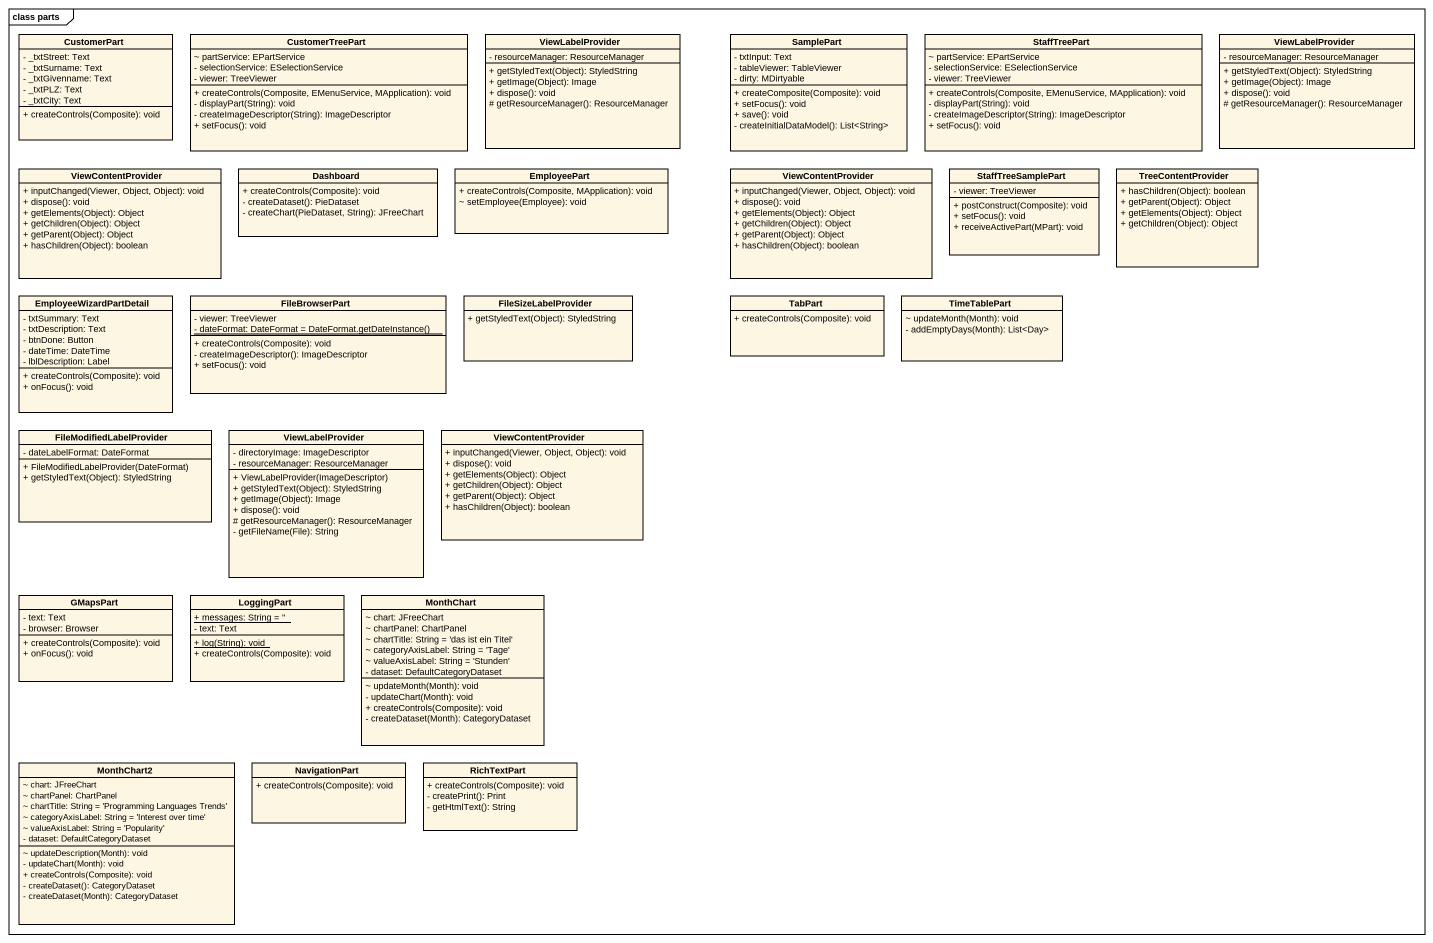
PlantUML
@startuml
mainframe class parts
hide circle
hide empty members
skinparam classAttributeIconSize 0
class CustomerPart {
  - _txtStreet: Text
  - _txtSurname: Text
  - _txtGivenname: Text
  - _txtPLZ: Text
  - _txtCity: Text
  + createControls(Composite): void
}
class CustomerTreePart {
  ~ partService: EPartService
  - selectionService: ESelectionService
  - viewer: TreeViewer
  + createControls(Composite, EMenuService, MApplication): void
  - displayPart(String): void
  - createImageDescriptor(String): ImageDescriptor
  + setFocus(): void
}
class ViewLabelProvider {
  - resourceManager: ResourceManager
  + getStyledText(Object): StyledString
  + getImage(Object): Image
  + dispose(): void
  # getResourceManager(): ResourceManager
}
class SamplePart {
  - txtInput: Text
  - tableViewer: TableViewer
  - dirty: MDirtyable
  + createComposite(Composite): void
  + setFocus(): void
  + save(): void
  - createInitialDataModel(): List<String>
}
class StaffTreePart {
  ~ partService: EPartService
  - selectionService: ESelectionService
  - viewer: TreeViewer
  + createControls(Composite, EMenuService, MApplication): void
  - displayPart(String): void
  - createImageDescriptor(String): ImageDescriptor
  + setFocus(): void
}
class "ViewLabelProvider" as ViewLabelProvider_2 {
  - resourceManager: ResourceManager
  + getStyledText(Object): StyledString
  + getImage(Object): Image
  + dispose(): void
  # getResourceManager(): ResourceManager
}
class ViewContentProvider {
  + inputChanged(Viewer, Object, Object): void
  + dispose(): void
  + getElements(Object): Object
  + getChildren(Object): Object
  + getParent(Object): Object
  + hasChildren(Object): boolean
}
class Dashboard {
  + createControls(Composite): void
  - createDataset(): PieDataset
  - createChart(PieDataset, String): JFreeChart
}
class EmployeePart {
  + createControls(Composite, MApplication): void
  ~ setEmployee(Employee): void
}
class "ViewContentProvider" as ViewContentProvider_2 {
  + inputChanged(Viewer, Object, Object): void
  + dispose(): void
  + getElements(Object): Object
  + getChildren(Object): Object
  + getParent(Object): Object
  + hasChildren(Object): boolean
}
class StaffTreeSamplePart {
  - viewer: TreeViewer
  + postConstruct(Composite): void
  + setFocus(): void
  + receiveActivePart(MPart): void
}
class TreeContentProvider {
  + hasChildren(Object): boolean
  + getParent(Object): Object
  + getElements(Object): Object
  + getChildren(Object): Object
}
class EmployeeWizardPartDetail {
  - txtSummary: Text
  - txtDescription: Text
  - btnDone: Button
  - dateTime: DateTime
  - lblDescription: Label
  + createControls(Composite): void
  + onFocus(): void
}
class FileBrowserPart {
  - viewer: TreeViewer
  {static} {field} - dateFormat: DateFormat = DateFormat.getDateInstance()
  + createControls(Composite): void
  - createImageDescriptor(): ImageDescriptor
  + setFocus(): void
}
class FileSizeLabelProvider {
  + getStyledText(Object): StyledString
}
class TabPart {
  + createControls(Composite): void
}
class TimeTablePart {
  ~ updateMonth(Month): void
  - addEmptyDays(Month): List<Day>
}
class FileModifiedLabelProvider {
  - dateLabelFormat: DateFormat
  + FileModifiedLabelProvider(DateFormat)
  + getStyledText(Object): StyledString
}
class "ViewLabelProvider" as ViewLabelProvider_3 {
  - directoryImage: ImageDescriptor
  - resourceManager: ResourceManager
  + ViewLabelProvider(ImageDescriptor)
  + getStyledText(Object): StyledString
  + getImage(Object): Image
  + dispose(): void
  # getResourceManager(): ResourceManager
  - getFileName(File): String
}
class "ViewContentProvider" as ViewContentProvider_3 {
  + inputChanged(Viewer, Object, Object): void
  + dispose(): void
  + getElements(Object): Object
  + getChildren(Object): Object
  + getParent(Object): Object
  + hasChildren(Object): boolean
}
class GMapsPart {
  - text: Text
  - browser: Browser
  + createControls(Composite): void
  + onFocus(): void
}
class LoggingPart {
  {static} + messages: String = ''
  - text: Text
  {static} + log(String): void
  + createControls(Composite): void
}
class MonthChart {
  ~ chart: JFreeChart
  ~ chartPanel: ChartPanel
  ~ chartTitle: String = 'das ist ein Titel'
  ~ categoryAxisLabel: String = 'Tage'
  ~ valueAxisLabel: String = 'Stunden'
  - dataset: DefaultCategoryDataset
  ~ updateMonth(Month): void
  - updateChart(Month): void
  + createControls(Composite): void
  - createDataset(Month): CategoryDataset
}
class MonthChart2 {
  ~ chart: JFreeChart
  ~ chartPanel: ChartPanel
  ~ chartTitle: String = 'Programming Languages Trends'
  ~ categoryAxisLabel: String = 'Interest over time'
  ~ valueAxisLabel: String = 'Popularity'
  - dataset: DefaultCategoryDataset
  ~ updateDescription(Month): void
  - updateChart(Month): void
  + createControls(Composite): void
  - createDataset(): CategoryDataset
  - createDataset(Month): CategoryDataset
}
class NavigationPart {
  + createControls(Composite): void
}
class RichTextPart {
  + createControls(Composite): void
  - createPrint(): Print
  - getHtmlText(): String
}
@enduml
